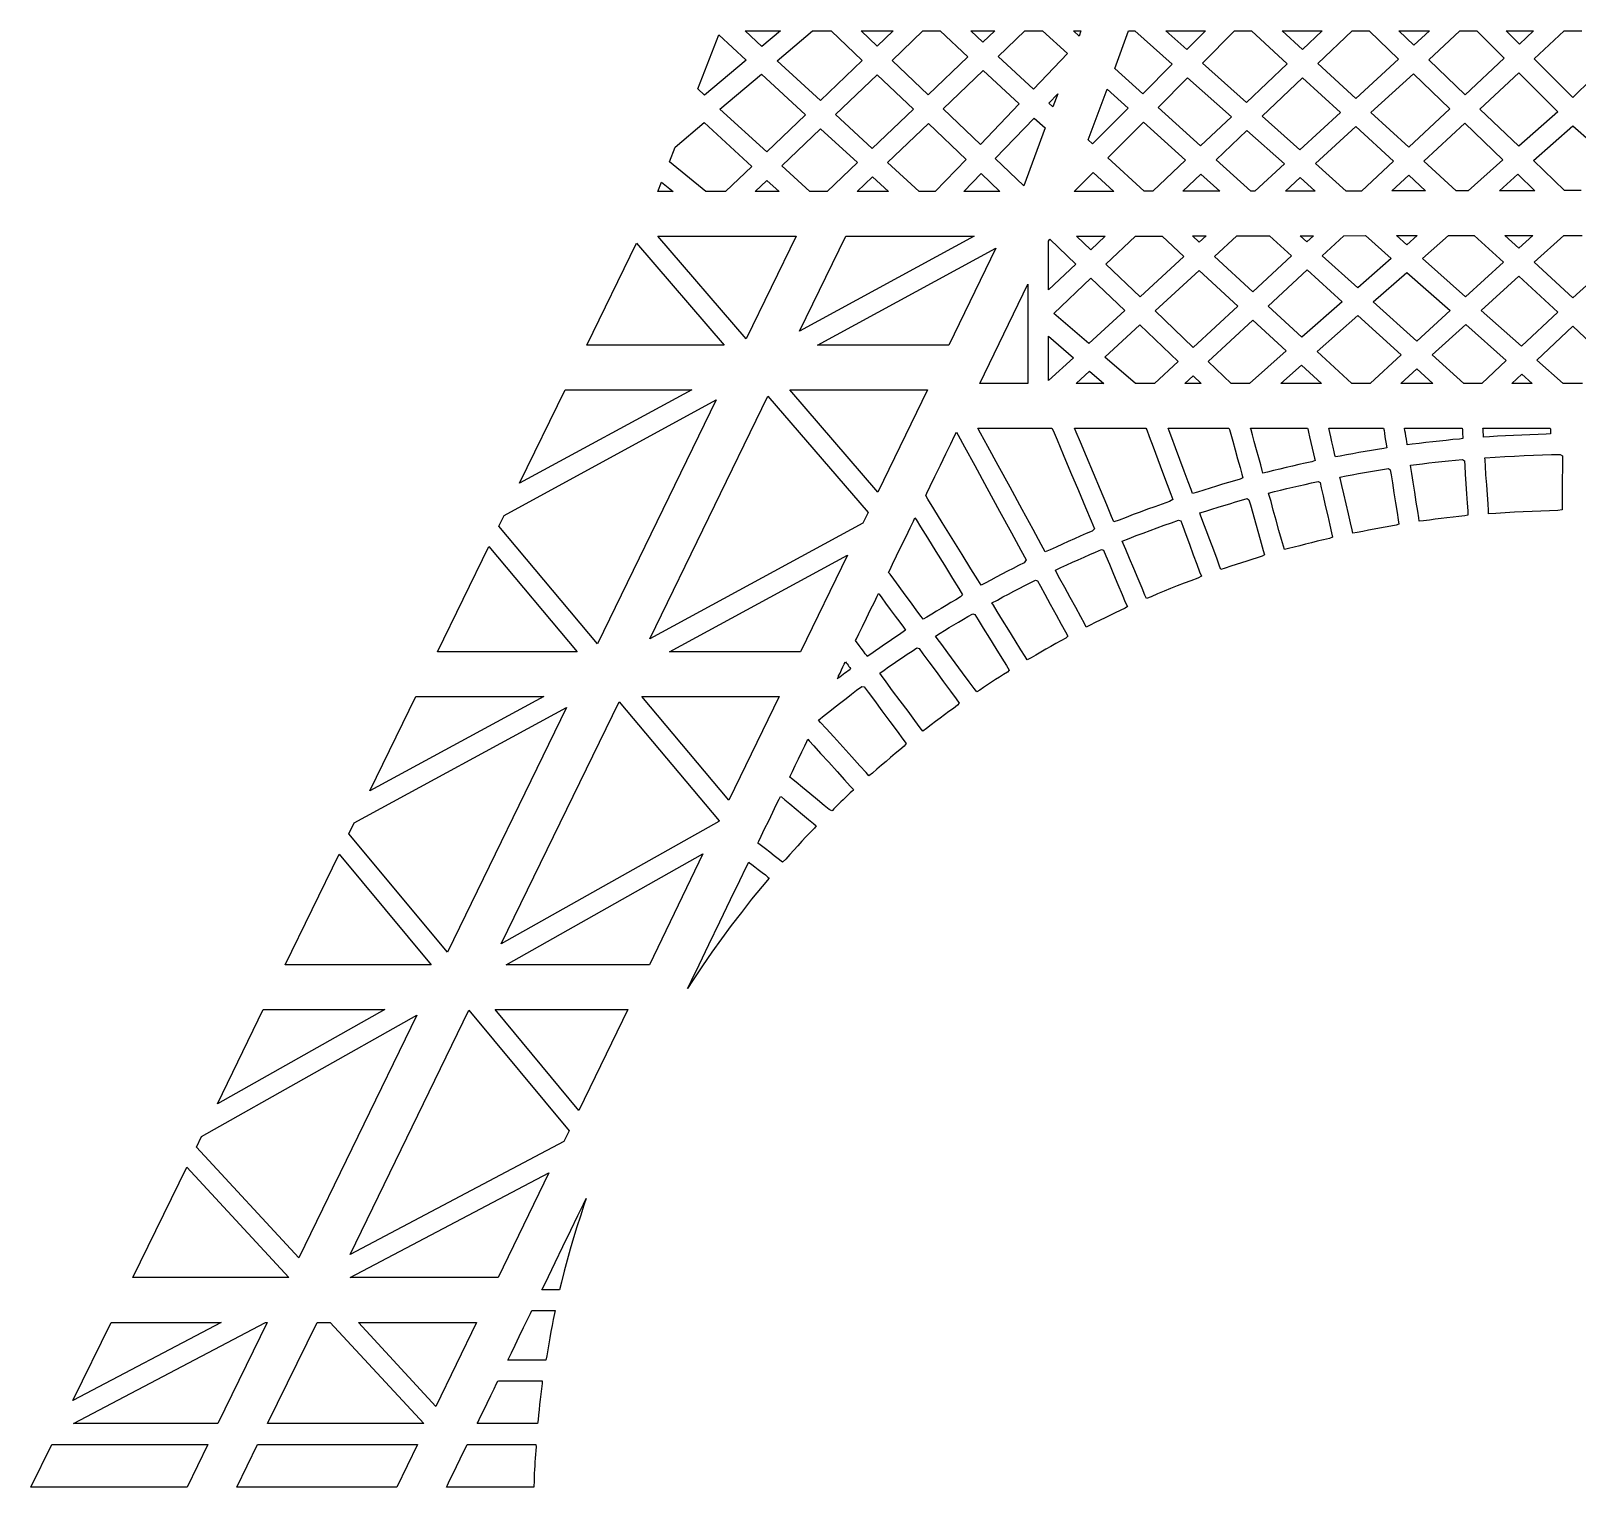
# Model space of a CAD drawing. Header units: metres. Extents: x 277 to 491, y 736 to 1269.
# Drawn here: x 277.2 to 384.6, y 736.4 to 837.6 of the extents above; entities that cross this region are included whole.
import ezdxf

# ---------------------------------------------------------------- set-up
doc = ezdxf.new("R2010")
doc.units = ezdxf.units.M

msp = doc.modelspace()

# ---------------------------------------------------------------- linework, layer by layer
at = {"layer": 'GROUP0'}
for p, q in [((323.52, 833.55), (324.98, 837.3)), ((324.98, 837.3), (326.87, 835.55)), ((327.97, 836.49), (326.8, 837.57)), ((326.8, 837.57), (329.25, 837.57)), ((329.25, 837.57), (327.97, 836.49)), ((329.04, 835.5), (331.48, 837.57)), ((331.48, 837.57), (332.79, 837.57)), ((332.79, 837.57), (334.94, 835.52)), ((334.87, 837.57), (337.08, 837.57)), ((335.98, 836.52), (334.87, 837.57)), ((337.08, 837.57), (335.98, 836.52)), ((337.02, 835.52), (339.15, 837.57)), ((339.15, 837.57), (340.36, 837.57)), ((340.36, 837.57), (342.28, 835.78)), ((342.47, 837.57), (344.15, 837.57)), ((343.32, 836.78), (342.47, 837.57)), ((344.15, 837.57), (343.32, 836.78)), ((344.38, 835.8), (346.22, 837.57)), ((346.22, 837.57), (347.45, 837.57)), ((347.45, 837.57), (349.2, 836)), ((349.6, 837.57), (350.13, 837.57)), ((350, 837.21), (349.6, 837.57)), ((350.13, 837.57), (350, 837.21)), ((352.48, 834.97), (353.44, 837.57)), ((353.44, 837.57), (353.86, 837.57)), ((353.86, 837.57), (356.47, 835.26)), ((357.48, 836.28), (356.03, 837.57)), ((356.03, 837.57), (358.77, 837.57)), ((358.77, 837.57), (357.48, 836.28)), ((358.56, 835.32), (360.8, 837.57)), ((360.8, 837.57), (361.97, 837.57)), ((361.97, 837.57), (364.46, 835.28)), ((364.1, 837.57), (366.88, 837.57)), ((365.51, 836.27), (364.1, 837.57)), ((366.88, 837.57), (365.51, 836.27)), ((366.57, 835.3), (368.97, 837.57)), ((368.97, 837.57), (370.14, 837.57)), ((370.14, 837.57), (372.18, 835.6)), ((372.21, 837.57), (374.33, 837.57)), ((373.24, 836.57), (372.21, 837.57)), ((374.33, 837.57), (373.24, 836.57)), ((374.28, 835.57), (376.45, 837.57)), ((376.45, 837.57), (377.62, 837.57)), ((377.62, 837.57), (379.53, 835.67)), ((379.66, 837.57), (381.57, 837.57)), ((380.58, 836.65), (379.66, 837.57)), ((381.57, 837.57), (380.58, 836.65)), ((381.6, 835.63), (383.68, 837.57)), ((383.68, 837.57), (384.92, 837.57)), ((326.87, 835.55), (323.99, 833.11)), ((332.03, 832.74), (329.04, 835.5)), ((334.94, 835.52), (332.03, 832.74)), ((339.52, 833.14), (337.02, 835.52)), ((342.28, 835.78), (339.52, 833.14)), ((346.83, 833.53), (344.38, 835.8)), ((349.2, 836), (346.83, 833.53)), ((372.18, 835.6), (369.21, 832.87)), ((376.81, 833.14), (374.28, 835.57)), ((379.53, 835.67), (376.81, 833.14)), ((384.3, 832.94), (381.6, 835.63)), ((387, 835.63), (384.3, 832.94)), ((325.05, 832.13), (327.93, 834.57)), ((327.93, 834.57), (330.99, 831.74)), ((333.09, 831.76), (335.98, 834.53)), ((335.98, 834.53), (338.49, 832.14)), ((340.56, 832.15), (343.34, 834.81)), ((343.34, 834.81), (345.84, 832.5)), ((354.42, 833.21), (352.48, 834.97)), ((356.47, 835.26), (354.42, 833.21)), ((361.63, 832.6), (358.56, 835.32)), ((364.46, 835.28), (361.63, 832.6)), ((369.21, 832.87), (366.57, 835.3)), ((370.27, 831.9), (373.22, 834.6)), ((373.22, 834.6), (375.76, 832.16)), ((377.84, 832.14), (380.55, 834.65)), ((380.55, 834.65), (383.25, 831.96)), ((323.99, 833.11), (323.52, 833.55)), ((350.64, 830.01), (351.94, 833.52)), ((351.94, 833.52), (353.4, 832.2)), ((355.49, 832.25), (357.54, 834.31)), ((357.54, 834.31), (360.58, 831.61)), ((362.71, 831.64), (365.52, 834.31)), ((365.52, 834.31), (368.15, 831.9)), ((345.84, 832.5), (343.14, 829.69)), ((347.89, 832.56), (348.52, 833.21)), ((348.18, 832.29), (347.89, 832.56)), ((348.52, 833.21), (348.18, 832.29)), ((321.94, 829.5), (323.95, 831.2)), ((323.95, 831.2), (327.26, 828.16)), ((328.3, 829.16), (325.05, 832.13)), ((330.99, 831.74), (328.3, 829.16)), ((335.63, 829.41), (333.09, 831.76)), ((338.49, 832.14), (335.63, 829.41)), ((343.14, 829.69), (340.56, 832.15)), ((344.18, 828.7), (346.89, 831.52)), ((346.89, 831.52), (347.64, 830.83)), ((353.4, 832.2), (350.94, 829.73)), ((352, 828.76), (354.47, 831.23)), ((354.47, 831.23), (357.39, 828.59)), ((358.44, 829.58), (355.49, 832.25)), ((360.58, 831.61), (358.44, 829.58)), ((365.34, 829.31), (362.71, 831.64)), ((368.15, 831.9), (365.34, 829.31)), ((372.89, 829.5), (370.27, 831.9)), ((375.76, 832.16), (372.89, 829.5)), ((380.53, 829.56), (377.84, 832.14)), ((383.25, 831.96), (380.53, 829.56)), ((329.36, 828.19), (332.05, 830.76)), ((332.05, 830.76), (334.6, 828.42)), ((336.69, 828.43), (339.53, 831.15)), ((339.53, 831.15), (342.15, 828.65)), ((347.64, 830.83), (346.15, 826.82)), ((359.51, 828.62), (361.66, 830.65)), ((361.66, 830.65), (364.27, 828.33)), ((366.42, 828.35), (369.21, 830.92)), ((369.21, 830.92), (371.84, 828.52)), ((373.95, 828.52), (376.79, 831.16)), ((376.79, 831.16), (379.44, 828.61)), ((381.56, 828.56), (384.3, 830.97)), ((384.3, 830.97), (387.03, 828.56)), ((321.54, 828.48), (321.94, 829.5)), ((350.94, 829.73), (350.64, 830.01)), ((324.08, 826.41), (321.54, 828.48)), ((327.26, 828.16), (325.43, 826.41)), ((331.29, 826.41), (329.36, 828.19)), ((334.6, 828.42), (332.5, 826.41)), ((338.88, 826.41), (336.69, 828.43)), ((342.15, 828.65), (340, 826.41)), ((346.15, 826.82), (344.18, 828.7)), ((354.52, 826.43), (352, 828.76)), ((357.39, 828.59), (355.11, 826.43)), ((361.92, 826.44), (359.51, 828.62)), ((364.27, 828.33), (362.21, 826.44)), ((368.56, 826.45), (366.42, 828.35)), ((371.84, 828.52), (369.62, 826.45)), ((376.19, 826.47), (373.95, 828.52)), ((379.44, 828.61), (377.02, 826.47)), ((383.72, 826.48), (381.56, 828.56)), ((320.74, 826.41), (321, 827.07)), ((321, 827.07), (321.81, 826.41)), ((327.51, 826.41), (328.32, 827.19)), ((328.32, 827.19), (329.17, 826.41)), ((334.58, 826.41), (335.65, 827.44)), ((335.65, 827.44), (336.76, 826.41)), ((341.99, 826.41), (343.19, 827.66)), ((343.19, 827.66), (344.5, 826.41)), ((349.66, 826.42), (350.98, 827.74)), ((350.98, 827.74), (352.41, 826.42)), ((357.2, 826.43), (358.46, 827.63)), ((358.46, 827.63), (359.78, 826.44)), ((364.34, 826.44), (365.35, 827.38)), ((365.35, 827.38), (366.4, 826.45)), ((371.73, 826.46), (372.9, 827.54)), ((372.9, 827.54), (374.07, 826.46)), ((379.19, 826.47), (380.48, 827.61)), ((380.48, 827.61), (381.66, 826.47)), ((321.81, 826.41), (320.74, 826.41)), ((325.43, 826.41), (324.08, 826.41)), ((329.17, 826.41), (327.51, 826.41)), ((332.5, 826.41), (331.29, 826.41)), ((336.76, 826.41), (334.58, 826.41)), ((340, 826.41), (338.88, 826.41)), ((344.5, 826.41), (341.99, 826.41)), ((352.41, 826.42), (349.66, 826.42)), ((355.11, 826.43), (354.52, 826.43)), ((359.78, 826.44), (357.2, 826.43)), ((362.21, 826.44), (361.92, 826.44)), ((366.4, 826.45), (364.34, 826.44)), ((369.62, 826.45), (368.56, 826.45)), ((374.07, 826.46), (371.73, 826.46)), ((377.02, 826.47), (376.19, 826.47)), ((381.66, 826.47), (379.19, 826.47)), ((384.88, 826.48), (383.72, 826.48)), ((315.82, 815.75), (319.26, 822.83)), ((319.26, 822.83), (325.35, 815.75)), ((326.87, 816.18), (320.75, 823.31)), ((320.75, 823.31), (330.34, 823.31)), ((330.34, 823.31), (326.87, 816.18)), ((330.58, 816.71), (333.79, 823.31)), ((342.72, 823.31), (330.58, 816.71)), ((333.79, 823.31), (342.72, 823.31)), ((347.88, 822.96), (347.96, 823.11)), ((347.88, 819.59), (347.88, 822.96)), ((347.96, 823.11), (349.78, 821.38)), ((350.82, 822.37), (349.83, 823.31)), ((349.83, 823.31), (351.82, 823.31)), ((351.82, 823.31), (350.82, 822.37)), ((351.86, 821.38), (353.91, 823.32)), ((353.91, 823.32), (355.76, 823.32)), ((355.76, 823.32), (357.28, 821.91)), ((357.87, 823.33), (358.82, 823.33)), ((358.34, 822.89), (357.87, 823.33)), ((358.82, 823.33), (358.34, 822.89)), ((359.4, 821.91), (360.95, 823.33)), ((360.95, 823.33), (363.22, 823.34)), ((363.22, 823.34), (364.76, 821.94)), ((365.35, 823.34), (366.27, 823.34)), ((365.82, 822.92), (365.35, 823.34)), ((366.27, 823.34), (365.82, 822.92)), ((366.89, 821.95), (368.38, 823.34)), ((368.38, 823.34), (369.9, 823.35)), ((369.9, 823.35), (371.68, 821.76)), ((372.77, 822.72), (372.05, 823.35)), ((372.05, 823.35), (373.49, 823.35)), ((373.49, 823.35), (372.77, 822.72)), ((373.85, 821.76), (375.66, 823.36)), ((375.66, 823.36), (377.45, 823.36)), ((377.45, 823.36), (379.47, 821.51)), ((380.54, 822.48), (379.57, 823.37)), ((379.57, 823.37), (381.52, 823.37)), ((381.52, 823.37), (380.54, 822.48)), ((381.6, 821.5), (383.66, 823.37)), ((383.66, 823.37), (384.94, 823.37)), ((331.83, 815.75), (344.21, 822.48)), ((344.21, 822.48), (340.96, 815.75)), ((357.28, 821.91), (354.24, 819.11)), ((362.07, 819.44), (359.4, 821.91)), ((364.76, 821.94), (362.07, 819.44)), ((369.36, 819.72), (366.89, 821.95)), ((371.68, 821.76), (369.36, 819.72)), ((376.84, 819.11), (373.85, 821.76)), ((349.78, 821.38), (347.88, 819.59)), ((354.24, 819.11), (351.86, 821.38)), ((355.28, 818.12), (358.34, 820.93)), ((358.34, 820.93), (361.02, 818.46)), ((363.13, 818.46), (365.83, 820.97)), ((365.83, 820.97), (368.28, 818.76)), ((370.43, 818.75), (372.76, 820.8)), ((372.76, 820.8), (375.77, 818.14)), ((379.47, 821.51), (376.84, 819.11)), ((377.92, 818.15), (380.53, 820.53)), ((380.53, 820.53), (383.24, 818.04)), ((384.3, 819.02), (381.6, 821.5)), ((387, 821.5), (384.3, 819.02)), ((343.11, 813.08), (346.45, 819.99)), ((346.45, 819.99), (346.45, 813.08)), ((348.24, 817.95), (350.82, 820.39)), ((350.82, 820.39), (353.18, 818.14)), ((361.02, 818.46), (357.93, 815.59)), ((365.47, 816.29), (363.13, 818.46)), ((368.28, 818.76), (365.47, 816.29)), ((373.45, 816.03), (370.43, 818.75)), ((350.68, 815.85), (348.24, 817.95)), ((353.18, 818.14), (350.68, 815.85)), ((357.93, 815.59), (355.28, 818.12)), ((358.97, 814.6), (362.07, 817.48)), ((362.07, 817.48), (364.39, 815.34)), ((366.53, 815.31), (369.35, 817.8)), ((369.35, 817.8), (372.38, 815.06)), ((375.77, 818.14), (373.45, 816.03)), ((380.72, 815.67), (377.92, 818.15)), ((383.24, 818.04), (380.72, 815.67)), ((347.88, 813.28), (347.88, 816.36)), ((347.88, 816.36), (349.62, 814.87)), ((351.78, 814.91), (354.22, 817.15)), ((354.22, 817.15), (356.88, 814.61)), ((374.52, 815.06), (376.85, 817.18)), ((376.85, 817.18), (379.67, 814.68)), ((381.79, 814.71), (384.3, 817.06)), ((384.3, 817.06), (386.8, 814.71)), ((325.35, 815.75), (315.82, 815.75)), ((340.96, 815.75), (331.83, 815.75)), ((364.39, 815.34), (361.83, 813.08)), ((368.95, 813.08), (366.53, 815.31)), ((349.62, 814.87), (347.88, 813.28)), ((353.91, 813.08), (351.78, 814.91)), ((356.88, 814.61), (355.24, 813.08)), ((360.56, 813.08), (358.97, 814.6)), ((364, 813.08), (365.45, 814.36)), ((365.45, 814.36), (366.83, 813.08)), ((372.38, 815.06), (370.21, 813.08)), ((372.34, 813.08), (373.45, 814.09)), ((373.45, 814.09), (374.57, 813.08)), ((376.71, 813.08), (374.52, 815.06)), ((379.67, 814.68), (377.97, 813.08)), ((383.63, 813.08), (381.79, 814.71)), ((346.45, 813.08), (343.11, 813.08)), ((349.79, 813.08), (350.72, 813.93)), ((351.71, 813.08), (349.79, 813.08)), ((350.72, 813.93), (351.71, 813.08)), ((355.24, 813.08), (353.91, 813.08)), ((357.34, 813.08), (357.92, 813.62)), ((358.48, 813.08), (357.34, 813.08)), ((357.92, 813.62), (358.48, 813.08)), ((361.83, 813.08), (360.56, 813.08)), ((366.83, 813.08), (364, 813.08)), ((370.21, 813.08), (368.95, 813.08)), ((374.57, 813.08), (372.34, 813.08)), ((377.97, 813.08), (376.71, 813.08)), ((380.06, 813.08), (380.74, 813.72)), ((381.47, 813.08), (380.06, 813.08)), ((380.74, 813.72), (381.47, 813.08)), ((384.97, 813.08), (383.63, 813.08)), ((310.06, 803.92), (324.8, 811.94)), ((323.11, 812.65), (311.14, 806.15)), ((311.14, 806.15), (314.3, 812.65)), ((314.3, 812.65), (323.11, 812.65)), ((324.8, 811.94), (316.55, 794.99)), ((320.18, 795.34), (328.39, 812.21)), ((328.39, 812.21), (335.34, 804.12)), ((329.91, 812.65), (339.46, 812.65)), ((336.02, 805.53), (329.91, 812.65)), ((339.46, 812.65), (336.02, 805.53)), ((342.97, 809.98), (343.18, 809.98)), ((343.16, 809.63), (342.97, 809.98)), ((343.18, 809.98), (343.73, 809.98)), ((343.73, 809.98), (344.52, 809.98)), ((344.52, 809.98), (345.43, 809.98)), ((345.43, 809.98), (346.35, 809.98)), ((346.35, 809.98), (347.18, 809.98)), ((347.18, 809.98), (347.8, 809.98)), ((347.8, 809.98), (348.11, 809.98)), ((348.11, 809.98), (348.19, 809.81)), ((348.19, 809.81), (348.47, 809.16)), ((349.68, 809.98), (349.88, 809.98)), ((349.79, 809.71), (349.68, 809.98)), ((350.09, 809.01), (349.79, 809.71)), ((349.88, 809.98), (350.42, 809.98)), ((350.42, 809.98), (351.18, 809.98)), ((351.18, 809.98), (352.06, 809.98)), ((352.06, 809.98), (352.95, 809.98)), ((352.95, 809.98), (353.75, 809.98)), ((353.75, 809.98), (354.35, 809.98)), ((354.35, 809.98), (354.64, 809.98)), ((354.64, 809.98), (354.7, 809.86)), ((354.7, 809.86), (354.87, 809.39)), ((356.19, 809.98), (356.36, 809.98)), ((356.26, 809.79), (356.19, 809.98)), ((356.44, 809.3), (356.26, 809.79)), ((356.36, 809.98), (356.81, 809.98)), ((356.81, 809.98), (357.46, 809.98)), ((357.46, 809.98), (358.21, 809.98)), ((358.21, 809.98), (358.97, 809.98)), ((358.97, 809.98), (359.65, 809.98)), ((359.65, 809.98), (360.16, 809.98)), ((360.16, 809.98), (360.41, 809.98)), ((360.41, 809.98), (360.44, 809.89)), ((360.44, 809.89), (360.53, 809.57)), ((361.91, 809.98), (362.07, 809.98)), ((361.94, 809.85), (361.91, 809.98)), ((362.04, 809.51), (361.94, 809.85)), ((362.07, 809.98), (362.49, 809.98)), ((362.49, 809.98), (363.1, 809.98)), ((363.1, 809.98), (363.8, 809.98)), ((363.8, 809.98), (364.51, 809.98)), ((364.51, 809.98), (365.15, 809.98)), ((365.15, 809.98), (365.62, 809.98)), ((365.62, 809.98), (365.86, 809.98)), ((365.86, 809.98), (365.88, 809.92)), ((365.88, 809.92), (365.93, 809.71)), ((365.93, 809.71), (366, 809.38)), ((367.34, 809.98), (367.5, 809.98)), ((367.36, 809.89), (367.34, 809.98)), ((367.41, 809.68), (367.36, 809.89)), ((367.5, 809.98), (367.9, 809.98)), ((367.9, 809.98), (368.49, 809.98)), ((368.49, 809.98), (369.16, 809.98)), ((369.16, 809.98), (369.84, 809.98)), ((369.84, 809.98), (370.45, 809.98)), ((370.45, 809.98), (370.91, 809.98)), ((370.91, 809.98), (371.14, 809.98)), ((371.14, 809.98), (371.18, 809.82)), ((371.18, 809.82), (371.21, 809.62)), ((372.6, 809.98), (372.77, 809.98)), ((372.63, 809.8), (372.6, 809.98)), ((372.66, 809.63), (372.63, 809.8)), ((372.77, 809.98), (373.2, 809.98)), ((373.2, 809.98), (373.81, 809.98)), ((373.81, 809.98), (374.52, 809.98)), ((374.52, 809.98), (375.24, 809.98)), ((375.24, 809.98), (375.88, 809.98)), ((375.88, 809.98), (376.36, 809.98)), ((376.36, 809.98), (376.6, 809.98)), ((376.6, 809.98), (376.62, 809.89)), ((376.62, 809.89), (376.62, 809.79)), ((376.62, 809.79), (376.63, 809.66)), ((378.05, 809.98), (378.24, 809.98)), ((378.06, 809.88), (378.05, 809.98)), ((378.06, 809.79), (378.06, 809.88)), ((378.07, 809.68), (378.06, 809.79)), ((378.24, 809.98), (378.74, 809.98)), ((378.74, 809.98), (379.46, 809.98)), ((379.46, 809.98), (380.28, 809.98)), ((380.28, 809.98), (381.12, 809.98)), ((381.12, 809.98), (381.88, 809.98)), ((381.88, 809.98), (382.44, 809.98)), ((382.44, 809.98), (382.72, 809.98)), ((382.72, 809.98), (382.73, 809.93)), ((382.73, 809.93), (382.73, 809.87)), ((382.73, 809.87), (382.73, 809.79)), ((382.73, 809.79), (382.73, 809.72)), ((382.73, 809.72), (382.73, 809.64)), ((340.75, 808.19), (341.09, 808.9)), ((341.09, 808.9), (341.35, 809.44)), ((341.35, 809.44), (341.48, 809.7)), ((341.48, 809.7), (341.6, 809.5)), ((341.6, 809.5), (342.05, 808.67)), ((342.05, 808.67), (342.75, 807.38)), ((343.67, 808.7), (343.16, 809.63)), ((344.38, 807.39), (343.67, 808.7)), ((348.47, 809.16), (348.89, 808.14)), ((350.51, 808.01), (350.09, 809.01)), ((354.87, 809.39), (355.14, 808.68)), ((355.14, 808.68), (355.46, 807.81)), ((356.7, 808.61), (356.44, 809.3)), ((360.53, 809.57), (360.67, 809.07)), ((360.67, 809.07), (360.84, 808.47)), ((362.17, 809.04), (362.04, 809.51)), ((362.32, 808.48), (362.17, 809.04)), ((366, 809.38), (366.09, 808.99)), ((366.09, 808.99), (366.19, 808.58)), ((367.48, 809.38), (367.41, 809.68)), ((367.56, 809.02), (367.48, 809.38)), ((367.64, 808.66), (367.56, 809.02)), ((367.72, 808.34), (367.64, 808.66)), ((371.21, 809.62), (371.24, 809.38)), ((371.24, 809.38), (371.28, 809.13)), ((371.28, 809.13), (371.32, 808.9)), ((371.32, 808.9), (371.35, 808.72)), ((371.35, 808.72), (371.37, 808.61)), ((372.69, 809.42), (372.66, 809.63)), ((372.73, 809.21), (372.69, 809.42)), ((372.76, 809.02), (372.73, 809.21)), ((372.78, 808.88), (372.76, 809.02)), ((372.79, 808.81), (372.78, 808.88)), ((373.14, 808.86), (372.79, 808.81)), ((373.62, 808.92), (373.14, 808.86)), ((374.09, 808.97), (373.62, 808.92)), ((374.56, 809.03), (374.09, 808.97)), ((375.03, 809.08), (374.56, 809.03)), ((375.5, 809.13), (375.03, 809.08)), ((375.96, 809.18), (375.5, 809.13)), ((376.43, 809.22), (375.96, 809.18)), ((376.66, 809.25), (376.43, 809.22)), ((376.63, 809.66), (376.64, 809.53)), ((376.64, 809.53), (376.65, 809.4)), ((376.65, 809.4), (376.66, 809.31)), ((376.66, 809.31), (376.66, 809.25)), ((378.08, 809.56), (378.07, 809.68)), ((378.08, 809.46), (378.08, 809.56)), ((378.09, 809.35), (378.08, 809.46)), ((378.5, 809.37), (378.09, 809.35)), ((379.06, 809.41), (378.5, 809.37)), ((379.62, 809.44), (379.06, 809.41)), ((380.18, 809.47), (379.62, 809.44)), ((380.74, 809.49), (380.18, 809.47)), ((381.31, 809.51), (380.74, 809.49)), ((381.88, 809.53), (381.31, 809.51)), ((382.45, 809.55), (381.88, 809.53)), ((382.74, 809.59), (382.45, 809.55)), ((382.73, 809.64), (382.74, 809.59)), ((340.37, 807.4), (340.75, 808.19)), ((348.89, 808.14), (349.41, 806.92)), ((350.99, 806.86), (350.51, 808.01)), ((355.46, 807.81), (355.8, 806.91)), ((357, 807.8), (356.7, 808.61)), ((357.3, 806.99), (357, 807.8)), ((360.84, 808.47), (361.01, 807.84)), ((361.01, 807.84), (361.18, 807.25)), ((362.48, 807.92), (362.32, 808.48)), ((362.62, 807.42), (362.48, 807.92)), ((366.16, 807.64), (365.7, 807.55)), ((366.39, 807.72), (366.16, 807.64)), ((366.19, 808.58), (366.28, 808.2)), ((366.28, 808.2), (366.35, 807.89)), ((366.35, 807.89), (366.39, 807.72)), ((367.77, 808.1), (367.72, 808.34)), ((367.8, 807.98), (367.77, 808.1)), ((368.13, 808.04), (367.8, 807.98)), ((368.57, 808.12), (368.13, 808.04)), ((369.01, 808.2), (368.57, 808.12)), ((369.44, 808.28), (369.01, 808.2)), ((369.88, 808.36), (369.44, 808.28)), ((370.31, 808.43), (369.88, 808.36)), ((370.73, 808.5), (370.31, 808.43)), ((371.16, 808.57), (370.73, 808.5)), ((371.37, 808.61), (371.16, 808.57)), ((374.3, 807.56), (374.74, 807.61)), ((374.74, 807.61), (375.2, 807.66)), ((375.2, 807.66), (375.66, 807.7)), ((375.66, 807.7), (376.14, 807.75)), ((376.14, 807.75), (376.63, 807.79)), ((376.63, 807.79), (376.76, 807.71)), ((376.76, 807.71), (376.79, 807.35)), ((378.19, 807.91), (378.89, 807.96)), ((378.2, 807.75), (378.19, 807.91)), ((378.22, 807.34), (378.2, 807.75)), ((378.89, 807.96), (379.58, 808)), ((379.58, 808), (380.25, 808.04)), ((380.25, 808.04), (380.91, 808.07)), ((380.91, 808.07), (381.56, 808.1)), ((381.56, 808.1), (382.19, 808.12)), ((382.19, 808.12), (382.81, 808.14)), ((382.81, 808.14), (383.42, 808.15)), ((383.42, 808.15), (383.58, 808.06)), ((383.58, 808.06), (383.57, 807.7)), ((383.57, 807.7), (383.57, 807.14)), ((339.66, 805.94), (339.99, 806.62)), ((339.99, 806.62), (340.37, 807.4)), ((342.75, 807.38), (343.6, 805.83)), ((345.21, 805.87), (344.38, 807.39)), ((349.41, 806.92), (349.95, 805.65)), ((351.49, 805.69), (350.99, 806.86)), ((355.8, 806.91), (356.11, 806.07)), ((357.57, 806.26), (357.3, 806.99)), ((361.18, 807.25), (361.3, 806.79)), ((361.38, 806.53), (361.19, 806.43)), ((361.3, 806.79), (361.38, 806.53)), ((362.72, 807.04), (362.62, 807.42)), ((362.77, 806.86), (362.72, 807.04)), ((363.09, 806.93), (362.77, 806.86)), ((363.51, 807.04), (363.09, 806.93)), ((363.94, 807.14), (363.51, 807.04)), ((364.37, 807.24), (363.94, 807.14)), ((364.81, 807.34), (364.37, 807.24)), ((365.25, 807.45), (364.81, 807.34)), ((365.7, 807.55), (365.25, 807.45)), ((368.12, 806.58), (368.55, 806.66)), ((368.16, 806.42), (368.12, 806.58)), ((368.55, 806.66), (368.97, 806.74)), ((368.97, 806.74), (369.4, 806.82)), ((369.4, 806.82), (369.82, 806.89)), ((369.82, 806.89), (370.24, 806.97)), ((370.24, 806.97), (370.66, 807.04)), ((370.66, 807.04), (371.08, 807.1)), ((371.08, 807.1), (371.49, 807.17)), ((371.49, 807.17), (371.61, 807.09)), ((371.61, 807.09), (371.67, 806.73)), ((371.67, 806.73), (371.76, 806.17)), ((373.01, 807.4), (373.43, 807.45)), ((373.04, 807.24), (373.01, 807.4)), ((373.11, 806.82), (373.04, 807.24)), ((373.2, 806.23), (373.11, 806.82)), ((373.43, 807.45), (373.86, 807.51)), ((373.86, 807.51), (374.3, 807.56)), ((376.79, 807.35), (376.82, 806.79)), ((376.82, 806.79), (376.87, 806.12)), ((378.26, 806.74), (378.22, 807.34)), ((378.31, 806.05), (378.26, 806.74)), ((383.57, 807.14), (383.56, 806.47)), ((339.35, 805.29), (339.43, 805.47)), ((339.43, 805.47), (339.66, 805.94)), ((343.6, 805.83), (344.48, 804.21)), ((346.05, 804.32), (345.21, 805.87)), ((349.95, 805.65), (350.44, 804.47)), ((351.93, 804.64), (351.49, 805.69)), ((356.11, 806.07), (356.36, 805.4)), ((357.78, 805.71), (357.57, 806.26)), ((357.88, 805.44), (357.78, 805.71)), ((358.22, 805.54), (357.88, 805.44)), ((358.67, 805.68), (358.22, 805.54)), ((359.11, 805.82), (358.67, 805.68)), ((359.54, 805.95), (359.11, 805.82)), ((359.96, 806.08), (359.54, 805.95)), ((360.38, 806.2), (359.96, 806.08)), ((360.79, 806.32), (360.38, 806.2)), ((361.19, 806.43), (360.79, 806.32)), ((363.16, 805.46), (363.58, 805.57)), ((363.21, 805.3), (363.16, 805.46)), ((363.58, 805.57), (363.99, 805.67)), ((363.99, 805.67), (364.42, 805.78)), ((364.42, 805.78), (364.84, 805.88)), ((364.84, 805.88), (365.27, 805.98)), ((365.27, 805.98), (365.71, 806.07)), ((365.71, 806.07), (366.15, 806.17)), ((366.15, 806.17), (366.6, 806.27)), ((366.6, 806.27), (366.74, 806.2)), ((366.74, 806.2), (366.82, 805.84)), ((366.82, 805.84), (366.95, 805.28)), ((368.25, 806), (368.16, 806.42)), ((368.39, 805.41), (368.25, 806)), ((371.76, 806.17), (371.86, 805.49)), ((371.86, 805.49), (371.98, 804.78)), ((373.31, 805.54), (373.2, 806.23)), ((373.42, 804.84), (373.31, 805.54)), ((376.87, 806.12), (376.91, 805.41)), ((378.36, 805.35), (378.31, 806.05)), ((383.56, 806.47), (383.56, 805.76)), ((383.56, 805.76), (383.56, 805.11)), ((339.5, 805.04), (339.35, 805.29)), ((339.92, 804.37), (339.5, 805.04)), ((340.5, 803.42), (339.92, 804.37)), ((350.44, 804.47), (350.84, 803.53)), ((352.26, 803.85), (351.93, 804.64)), ((355.25, 804.52), (354.75, 804.34)), ((355.76, 804.7), (355.25, 804.52)), ((356.27, 804.88), (355.76, 804.7)), ((356.5, 805.02), (356.27, 804.88)), ((356.36, 805.4), (356.5, 805.02)), ((358.81, 804.22), (359.23, 804.36)), ((359.23, 804.36), (359.65, 804.49)), ((359.65, 804.49), (360.06, 804.61)), ((360.06, 804.61), (360.47, 804.73)), ((360.47, 804.73), (360.87, 804.85)), ((360.87, 804.85), (361.27, 804.97)), ((361.27, 804.97), (361.67, 805.08)), ((361.67, 805.08), (361.8, 805.01)), ((361.8, 805.01), (361.9, 804.64)), ((361.9, 804.64), (362.06, 804.08)), ((363.33, 804.88), (363.21, 805.3)), ((363.49, 804.28), (363.33, 804.88)), ((366.95, 805.28), (367.1, 804.6)), ((367.1, 804.6), (367.27, 803.89)), ((368.55, 804.72), (368.39, 805.41)), ((368.71, 804.02), (368.55, 804.72)), ((371.98, 804.78), (372.08, 804.13)), ((373.52, 804.21), (373.42, 804.84)), ((376.91, 805.41), (376.96, 804.76)), ((376.96, 804.76), (376.99, 804.24)), ((378.4, 804.73), (378.36, 805.35)), ((378.43, 804.26), (378.4, 804.73)), ((383.56, 805.11), (383.55, 804.59)), ((383.55, 804.59), (383.55, 804.3)), ((309.69, 803.17), (310.06, 803.92)), ((334.98, 803.38), (320.18, 795.34)), ((335.34, 804.12), (334.98, 803.38)), ((338.27, 803.06), (338.49, 803.52)), ((338.49, 803.52), (338.6, 803.75)), ((338.6, 803.75), (338.68, 803.63)), ((338.68, 803.63), (338.99, 803.13)), ((341.18, 802.32), (340.5, 803.42)), ((344.48, 804.21), (345.3, 802.7)), ((346.81, 802.94), (346.05, 804.32)), ((350.84, 803.53), (351.07, 802.99)), ((352.42, 803.47), (352.26, 803.85)), ((352.79, 803.59), (352.42, 803.47)), ((353.27, 803.78), (352.79, 803.59)), ((353.76, 803.97), (353.27, 803.78)), ((354.25, 804.15), (353.76, 803.97)), ((354.75, 804.34), (354.25, 804.15)), ((355.91, 803.23), (356.41, 803.41)), ((356.41, 803.41), (356.9, 803.58)), ((356.9, 803.58), (357.06, 803.53)), ((357.06, 803.53), (357.2, 803.16)), ((358.38, 804.09), (358.81, 804.22)), ((358.44, 803.93), (358.38, 804.09)), ((358.6, 803.5), (358.44, 803.93)), ((358.83, 802.9), (358.6, 803.5)), ((362.06, 804.08), (362.25, 803.39)), ((362.25, 803.39), (362.45, 802.67)), ((363.69, 803.59), (363.49, 804.28)), ((363.88, 802.88), (363.69, 803.59)), ((367.27, 803.89), (367.42, 803.23)), ((368.85, 803.39), (368.71, 804.02)), ((368.96, 802.92), (368.85, 803.39)), ((372.21, 803.31), (372.03, 803.24)), ((372.08, 804.13), (372.16, 803.61)), ((372.16, 803.61), (372.21, 803.31)), ((373.6, 803.74), (373.52, 804.21)), ((373.63, 803.51), (373.6, 803.74)), ((373.93, 803.54), (373.63, 803.51)), ((374.33, 803.59), (373.93, 803.54)), ((374.74, 803.65), (374.33, 803.59)), ((375.14, 803.7), (374.74, 803.65)), ((375.55, 803.75), (375.14, 803.7)), ((375.97, 803.79), (375.55, 803.75)), ((376.38, 803.84), (375.97, 803.79)), ((376.8, 803.88), (376.38, 803.84)), ((377.01, 803.94), (376.8, 803.88)), ((376.99, 804.24), (377.01, 803.94)), ((378.44, 804.03), (378.43, 804.26)), ((378.94, 804.05), (378.44, 804.03)), ((379.59, 804.1), (378.94, 804.05)), ((380.23, 804.14), (379.59, 804.1)), ((380.85, 804.17), (380.23, 804.14)), ((381.47, 804.2), (380.85, 804.17)), ((382.07, 804.22), (381.47, 804.2)), ((382.67, 804.24), (382.07, 804.22)), ((383.26, 804.25), (382.67, 804.24)), ((383.55, 804.3), (383.26, 804.25)), ((316.55, 794.99), (309.69, 803.17)), ((337.65, 801.77), (337.98, 802.45)), ((337.98, 802.45), (338.27, 803.06)), ((338.99, 803.13), (339.47, 802.36)), ((339.47, 802.36), (340.05, 801.42)), ((341.87, 801.2), (341.18, 802.32)), ((345.3, 802.7), (345.95, 801.51)), ((347.37, 801.9), (346.81, 802.94)), ((349.67, 802.29), (349.25, 802.11)), ((350.08, 802.48), (349.67, 802.29)), ((350.49, 802.65), (350.08, 802.48)), ((350.9, 802.83), (350.49, 802.65)), ((351.07, 802.99), (350.9, 802.83)), ((352.99, 802.13), (353.47, 802.32)), ((353.47, 802.32), (353.96, 802.51)), ((353.96, 802.51), (354.44, 802.69)), ((354.44, 802.69), (354.93, 802.88)), ((354.93, 802.88), (355.42, 803.06)), ((355.42, 803.06), (355.91, 803.23)), ((357.2, 803.16), (357.41, 802.59)), ((357.41, 802.59), (357.66, 801.91)), ((359.08, 802.21), (358.83, 802.9)), ((359.35, 801.5), (359.08, 802.21)), ((362.45, 802.67), (362.64, 802)), ((364.06, 802.25), (363.88, 802.88)), ((364.19, 801.77), (364.06, 802.25)), ((366.97, 802.22), (366.54, 802.12)), ((367.4, 802.32), (366.97, 802.22)), ((367.61, 802.41), (367.4, 802.32)), ((367.42, 803.23), (367.54, 802.71)), ((367.54, 802.71), (367.61, 802.41)), ((369.02, 802.68), (368.96, 802.92)), ((369.31, 802.73), (369.02, 802.68)), ((369.7, 802.81), (369.31, 802.73)), ((370.1, 802.89), (369.7, 802.81)), ((370.49, 802.96), (370.1, 802.89)), ((370.87, 803.04), (370.49, 802.96)), ((371.26, 803.11), (370.87, 803.04)), ((371.65, 803.17), (371.26, 803.11)), ((372.03, 803.24), (371.65, 803.17)), ((305.44, 794.45), (309, 801.75)), ((309, 801.75), (315.13, 794.45)), ((321.54, 794.45), (333.91, 801.16)), ((333.91, 801.16), (330.66, 794.45)), ((337.32, 801.1), (337.65, 801.77)), ((340.05, 801.42), (340.65, 800.45)), ((342.49, 800.2), (341.87, 801.2)), ((345.95, 801.51), (346.32, 800.83)), ((347.65, 801.39), (347.37, 801.9)), ((347.99, 801.52), (347.65, 801.39)), ((348.41, 801.72), (347.99, 801.52)), ((348.84, 801.92), (348.41, 801.72)), ((349.25, 802.11), (348.84, 801.92)), ((350.34, 801.02), (350.74, 801.2)), ((350.74, 801.2), (351.15, 801.37)), ((351.15, 801.37), (351.56, 801.55)), ((351.56, 801.55), (351.7, 801.5)), ((351.7, 801.5), (351.86, 801.12)), ((351.86, 801.12), (352.1, 800.54)), ((353.06, 801.96), (352.99, 802.13)), ((353.24, 801.54), (353.06, 801.96)), ((353.5, 800.93), (353.24, 801.54)), ((357.66, 801.91), (357.93, 801.19)), ((357.93, 801.19), (358.18, 800.53)), ((359.58, 800.87), (359.35, 801.5)), ((362.64, 802), (362.78, 801.48)), ((362.87, 801.17), (362.71, 801.08)), ((362.78, 801.48), (362.87, 801.17)), ((364.26, 801.54), (364.19, 801.77)), ((364.55, 801.61), (364.26, 801.54)), ((364.93, 801.71), (364.55, 801.61)), ((365.32, 801.81), (364.93, 801.71)), ((365.72, 801.92), (365.32, 801.81)), ((366.13, 802.02), (365.72, 801.92)), ((366.54, 802.12), (366.13, 802.02)), ((336.77, 799.96), (336.85, 800.12)), ((336.85, 800.12), (337.04, 800.52)), ((337.04, 800.52), (337.32, 801.1)), ((340.65, 800.45), (341.21, 799.54)), ((342.96, 799.44), (342.49, 800.2)), ((345.41, 800.24), (345.02, 800.04)), ((345.8, 800.44), (345.41, 800.24)), ((346.18, 800.63), (345.8, 800.44)), ((346.32, 800.83), (346.18, 800.63)), ((348.35, 800.11), (348.74, 800.29)), ((348.44, 799.95), (348.35, 800.11)), ((348.74, 800.29), (349.14, 800.48)), ((349.14, 800.48), (349.54, 800.66)), ((349.54, 800.66), (349.94, 800.84)), ((349.94, 800.84), (350.34, 801.02)), ((352.1, 800.54), (352.39, 799.84)), ((353.79, 800.22), (353.5, 800.93)), ((354.1, 799.5), (353.79, 800.22)), ((358.18, 800.53), (358.37, 800)), ((359.76, 800.39), (359.58, 800.87)), ((359.85, 800.16), (359.76, 800.39)), ((360.15, 800.25), (359.85, 800.16)), ((360.53, 800.38), (360.15, 800.25)), ((360.91, 800.51), (360.53, 800.38)), ((361.28, 800.63), (360.91, 800.51)), ((361.65, 800.75), (361.28, 800.63)), ((362, 800.86), (361.65, 800.75)), ((362.36, 800.97), (362, 800.86)), ((362.71, 801.08), (362.36, 800.97)), ((336.87, 799.83), (336.77, 799.96)), ((337.13, 799.48), (336.87, 799.83)), ((337.5, 798.98), (337.13, 799.48)), ((337.92, 798.4), (337.5, 798.98)), ((341.21, 799.54), (341.65, 798.83)), ((343.19, 799.08), (342.96, 799.44)), ((343.48, 799.22), (343.19, 799.08)), ((343.87, 799.43), (343.48, 799.22)), ((344.25, 799.63), (343.87, 799.43)), ((344.64, 799.84), (344.25, 799.63)), ((345.02, 800.04), (344.64, 799.84)), ((345.84, 798.85), (346.22, 799.04)), ((346.22, 799.04), (346.6, 799.24)), ((346.6, 799.24), (346.97, 799.42)), ((346.97, 799.42), (347.11, 799.38)), ((347.11, 799.38), (347.32, 799.01)), ((347.32, 799.01), (347.63, 798.44)), ((348.67, 799.52), (348.44, 799.95)), ((349, 798.92), (348.67, 799.52)), ((352.39, 799.84), (352.7, 799.11)), ((352.7, 799.11), (352.99, 798.43)), ((354.37, 798.86), (354.1, 799.5)), ((356.82, 799.02), (356.35, 798.83)), ((357.29, 799.2), (356.82, 799.02)), ((357.77, 799.38), (357.29, 799.2)), ((358.25, 799.56), (357.77, 799.38)), ((358.49, 799.7), (358.25, 799.56)), ((358.37, 800), (358.49, 799.7)), ((335.52, 797.37), (335.78, 797.9)), ((335.78, 797.9), (335.97, 798.3)), ((335.97, 798.3), (336.06, 798.49)), ((336.06, 798.49), (336.11, 798.44)), ((336.11, 798.44), (336.29, 798.2)), ((336.29, 798.2), (336.56, 797.83)), ((338.35, 797.82), (337.92, 798.4)), ((341.44, 798.06), (341.1, 797.86)), ((341.77, 798.26), (341.44, 798.06)), ((341.65, 798.83), (341.91, 798.41)), ((341.91, 798.41), (341.77, 798.26)), ((343.95, 797.84), (344.33, 798.04)), ((344.33, 798.04), (344.71, 798.25)), ((344.71, 798.25), (345.09, 798.45)), ((345.09, 798.45), (345.46, 798.65)), ((345.46, 798.65), (345.84, 798.85)), ((347.63, 798.44), (348, 797.75)), ((349.38, 798.22), (349, 798.92)), ((349.77, 797.51), (349.38, 798.22)), ((352.99, 798.43), (353.21, 797.9)), ((353.21, 797.9), (353.35, 797.59)), ((354.57, 798.38), (354.37, 798.86)), ((354.67, 798.14), (354.57, 798.38)), ((355, 798.27), (354.67, 798.14)), ((355.45, 798.46), (355, 798.27)), ((355.9, 798.65), (355.45, 798.46)), ((356.35, 798.83), (355.9, 798.65)), ((335.24, 796.78), (335.52, 797.37)), ((336.56, 797.83), (336.88, 797.39)), ((336.88, 797.39), (337.23, 796.92)), ((337.23, 796.92), (337.54, 796.49)), ((338.74, 797.29), (338.35, 797.82)), ((339.03, 796.9), (338.74, 797.29)), ((339.17, 796.7), (339.03, 796.9)), ((339.43, 796.85), (339.17, 796.7)), ((339.76, 797.05), (339.43, 796.85)), ((340.09, 797.26), (339.76, 797.05)), ((340.43, 797.46), (340.09, 797.26)), ((340.76, 797.66), (340.43, 797.46)), ((341.1, 797.86), (340.76, 797.66)), ((341.96, 796.7), (342.28, 796.89)), ((342.28, 796.89), (342.62, 797.08)), ((342.62, 797.08), (342.76, 797.04)), ((342.76, 797.04), (342.98, 796.67)), ((344.05, 797.68), (343.95, 797.84)), ((344.31, 797.25), (344.05, 797.68)), ((344.69, 796.64), (344.31, 797.25)), ((348, 797.75), (348.4, 797.02)), ((348.4, 797.02), (348.76, 796.36)), ((350.11, 796.87), (349.77, 797.51)), ((350.37, 796.4), (350.11, 796.87)), ((352.17, 796.98), (351.82, 796.81)), ((352.51, 797.15), (352.17, 796.98)), ((352.85, 797.31), (352.51, 797.15)), ((353.19, 797.47), (352.85, 797.31)), ((353.35, 797.59), (353.19, 797.47)), ((334.71, 795.7), (334.96, 796.2)), ((334.96, 796.2), (335.24, 796.78)), ((337.79, 795.82), (337.46, 795.6)), ((337.54, 796.49), (337.8, 796.15)), ((337.94, 795.95), (337.79, 795.82)), ((337.8, 796.15), (337.94, 795.95)), ((340.35, 795.73), (340.66, 795.92)), ((340.66, 795.92), (340.98, 796.12)), ((340.98, 796.12), (341.3, 796.31)), ((341.3, 796.31), (341.63, 796.51)), ((341.63, 796.51), (341.96, 796.7)), ((342.98, 796.67), (343.34, 796.09)), ((343.34, 796.09), (343.77, 795.4)), ((345.12, 795.94), (344.69, 796.64)), ((345.56, 795.23), (345.12, 795.94)), ((348.76, 796.36), (349.05, 795.83)), ((349.05, 795.83), (349.22, 795.52)), ((350.5, 796.16), (350.37, 796.4)), ((350.77, 796.29), (350.5, 796.16)), ((351.12, 796.47), (350.77, 796.29)), ((351.47, 796.64), (351.12, 796.47)), ((351.82, 796.81), (351.47, 796.64)), ((334.48, 795.22), (334.54, 795.35)), ((334.51, 795.17), (334.48, 795.22)), ((334.6, 795.05), (334.51, 795.17)), ((334.54, 795.35), (334.71, 795.7)), ((334.72, 794.88), (334.6, 795.05)), ((334.87, 794.69), (334.72, 794.88)), ((335.02, 794.49), (334.87, 794.69)), ((336.17, 794.72), (335.85, 794.5)), ((336.49, 794.94), (336.17, 794.72)), ((336.81, 795.16), (336.49, 794.94)), ((337.14, 795.38), (336.81, 795.16)), ((337.46, 795.6), (337.14, 795.38)), ((338.4, 794.49), (338.73, 794.71)), ((338.73, 794.71), (338.88, 794.67)), ((340.03, 795.53), (340.35, 795.73)), ((340.15, 795.37), (340.03, 795.53)), ((340.46, 794.96), (340.15, 795.37)), ((340.89, 794.36), (340.46, 794.96)), ((343.77, 795.4), (344.21, 794.68)), ((344.21, 794.68), (344.63, 794.01)), ((345.95, 794.59), (345.56, 795.23)), ((348.03, 794.82), (347.69, 794.62)), ((348.38, 795.01), (348.03, 794.82)), ((348.72, 795.2), (348.38, 795.01)), ((349.07, 795.39), (348.72, 795.2)), ((349.22, 795.52), (349.07, 795.39)), ((315.13, 794.45), (305.44, 794.45)), ((330.66, 794.45), (321.54, 794.45)), ((333.69, 793.58), (333.75, 793.71)), ((333.75, 793.71), (333.77, 793.75)), ((333.77, 793.75), (333.83, 793.68)), ((333.83, 793.68), (333.88, 793.61)), ((333.88, 793.61), (333.95, 793.52)), ((335.15, 794.31), (335.02, 794.49)), ((335.25, 794.18), (335.15, 794.31)), ((335.29, 794.11), (335.25, 794.18)), ((335.53, 794.28), (335.29, 794.11)), ((335.85, 794.5), (335.53, 794.28)), ((336.77, 793.39), (337.09, 793.61)), ((337.09, 793.61), (337.41, 793.83)), ((337.41, 793.83), (337.73, 794.05)), ((337.73, 794.05), (338.06, 794.27)), ((338.06, 794.27), (338.4, 794.49)), ((338.88, 794.67), (339.15, 794.31)), ((339.15, 794.31), (339.57, 793.75)), ((339.57, 793.75), (340.07, 793.07)), ((341.4, 793.68), (340.89, 794.36)), ((341.91, 792.98), (341.4, 793.68)), ((344.63, 794.01), (344.96, 793.48)), ((346.25, 794.12), (345.95, 794.59)), ((346.39, 793.88), (346.25, 794.12)), ((346.66, 794.02), (346.39, 793.88)), ((347, 794.22), (346.66, 794.02)), ((347.34, 794.42), (347, 794.22)), ((347.69, 794.62), (347.34, 794.42)), ((333.27, 792.61), (333.19, 792.56)), ((333.27, 792.61), (333.3, 792.78)), ((333.38, 792.69), (333.27, 792.61)), ((333.3, 792.78), (333.4, 792.97)), ((333.49, 792.78), (333.38, 792.69)), ((333.4, 792.97), (333.5, 793.19)), ((333.61, 792.86), (333.49, 792.78)), ((333.5, 793.19), (333.6, 793.4)), ((333.6, 793.4), (333.69, 793.58)), ((333.72, 792.95), (333.61, 792.86)), ((333.84, 793.03), (333.72, 792.95)), ((333.95, 793.12), (333.84, 793.03)), ((333.95, 793.52), (334.01, 793.43)), ((334.07, 793.2), (333.95, 793.12)), ((334.01, 793.43), (334.07, 793.35)), ((334.07, 793.35), (334.12, 793.29)), ((334.12, 793.29), (334.07, 793.2)), ((336.15, 792.96), (336.46, 793.17)), ((336.27, 792.79), (336.15, 792.96)), ((336.59, 792.36), (336.27, 792.79)), ((336.46, 793.17), (336.77, 793.39)), ((340.07, 793.07), (340.59, 792.35)), ((342.37, 792.36), (341.91, 792.98)), ((344.47, 792.69), (344.19, 792.51)), ((344.75, 792.86), (344.47, 792.69)), ((345.03, 793.04), (344.75, 792.86)), ((344.96, 793.48), (345.14, 793.17)), ((345.14, 793.17), (345.03, 793.04)), ((333.81, 791.21), (334.18, 791.49)), ((334.18, 791.49), (334.54, 791.77)), ((334.54, 791.77), (334.91, 792.04)), ((334.91, 792.04), (335.07, 792.01)), ((335.07, 792.01), (335.35, 791.63)), ((335.35, 791.63), (335.78, 791.05)), ((337.05, 791.74), (336.59, 792.36)), ((337.58, 791.03), (337.05, 791.74)), ((340.59, 792.35), (341.07, 791.7)), ((341.07, 791.7), (341.46, 791.17)), ((342.72, 791.89), (342.37, 792.36)), ((342.89, 791.66), (342.72, 791.89)), ((343.1, 791.78), (342.89, 791.66)), ((343.37, 791.96), (343.1, 791.78)), ((343.64, 792.15), (343.37, 791.96)), ((343.92, 792.33), (343.64, 792.15)), ((344.19, 792.51), (343.92, 792.33)), ((299.66, 782.56), (314.4, 790.57)), ((300.74, 784.78), (303.93, 791.34)), ((312.82, 791.34), (300.74, 784.78)), ((303.93, 791.34), (312.82, 791.34)), ((314.4, 790.57), (306.13, 773.57)), ((309.86, 774.15), (318.05, 790.97)), ((318.05, 790.97), (324.99, 782.71)), ((325.67, 784.13), (319.62, 791.34)), ((319.62, 791.34), (329.16, 791.34)), ((329.16, 791.34), (325.67, 784.13)), ((332.68, 790.32), (333.06, 790.62)), ((333.06, 790.62), (333.44, 790.92)), ((333.44, 790.92), (333.81, 791.21)), ((335.78, 791.05), (336.3, 790.34)), ((338.12, 790.31), (337.58, 791.03)), ((341.27, 790.51), (340.96, 790.29)), ((341.56, 790.73), (341.27, 790.51)), ((341.46, 791.17), (341.68, 790.87)), ((341.68, 790.87), (341.56, 790.73)), ((331.91, 789.69), (332.3, 790.01)), ((332.05, 789.54), (331.91, 789.69)), ((332.43, 789.12), (332.05, 789.54)), ((332.3, 790.01), (332.68, 790.32)), ((336.3, 790.34), (336.85, 789.6)), ((336.85, 789.6), (337.36, 788.92)), ((338.6, 789.66), (338.12, 790.31)), ((338.96, 789.17), (338.6, 789.66)), ((339.72, 789.36), (339.39, 789.11)), ((340.03, 789.6), (339.72, 789.36)), ((340.35, 789.84), (340.03, 789.6)), ((340.66, 790.07), (340.35, 789.84)), ((340.96, 790.29), (340.66, 790.07)), ((331.1, 788.22), (331.17, 788.37)), ((331.17, 788.37), (331.26, 788.27)), ((331.26, 788.27), (331.58, 787.92)), ((332.96, 788.53), (332.43, 789.12)), ((333.58, 787.84), (332.96, 788.53)), ((337.36, 788.92), (337.76, 788.38)), ((337.76, 788.38), (337.99, 788.07)), ((339.14, 788.93), (338.96, 789.17)), ((339.39, 789.11), (339.14, 788.93)), ((330.52, 787.02), (330.75, 787.49)), ((330.75, 787.49), (330.95, 787.91)), ((330.95, 787.91), (331.1, 788.22)), ((331.58, 787.92), (332.05, 787.39)), ((332.05, 787.39), (332.61, 786.77)), ((334.21, 787.14), (333.58, 787.84)), ((337.22, 787.37), (336.91, 787.1)), ((337.54, 787.63), (337.22, 787.37)), ((337.86, 787.89), (337.54, 787.63)), ((337.99, 788.07), (337.86, 787.89)), ((329.95, 785.85), (330.09, 786.14)), ((330.09, 786.14), (330.29, 786.55)), ((330.29, 786.55), (330.52, 787.02)), ((332.61, 786.77), (333.19, 786.13)), ((333.19, 786.13), (333.71, 785.55)), ((334.77, 786.52), (334.21, 787.14)), ((335.2, 786.05), (334.77, 786.52)), ((335.96, 786.29), (335.65, 786.01)), ((336.27, 786.56), (335.96, 786.29)), ((336.59, 786.83), (336.27, 786.56)), ((336.91, 787.1), (336.59, 786.83)), ((329.9, 785.74), (329.95, 785.85)), ((330.02, 785.64), (329.9, 785.74)), ((330.34, 785.38), (330.02, 785.64)), ((330.78, 785.01), (330.34, 785.38)), ((331.3, 784.59), (330.78, 785.01)), ((333.71, 785.55), (334.11, 785.11)), ((334.11, 785.11), (334.33, 784.87)), ((335.4, 785.82), (335.2, 786.05)), ((335.65, 786.01), (335.4, 785.82)), ((328.97, 783.82), (329.16, 784.21)), ((329.16, 784.21), (329.25, 784.4)), ((329.25, 784.4), (329.32, 784.36)), ((329.32, 784.36), (329.55, 784.17)), ((329.55, 784.17), (329.91, 783.88)), ((331.82, 784.16), (331.3, 784.59)), ((332.29, 783.77), (331.82, 784.16)), ((333.46, 784.02), (333.29, 783.86)), ((333.62, 784.17), (333.46, 784.02)), ((333.78, 784.33), (333.62, 784.17)), ((333.94, 784.49), (333.78, 784.33)), ((334.11, 784.64), (333.94, 784.49)), ((334.24, 784.76), (334.11, 784.64)), ((334.29, 784.81), (334.24, 784.76)), ((334.33, 784.87), (334.29, 784.81)), ((328.44, 782.71), (328.72, 783.3)), ((328.72, 783.3), (328.97, 783.82)), ((329.91, 783.88), (330.34, 783.52)), ((330.34, 783.52), (330.79, 783.14)), ((330.79, 783.14), (331.21, 782.8)), ((332.63, 783.49), (332.29, 783.77)), ((332.82, 783.39), (332.63, 783.49)), ((332.87, 783.43), (332.82, 783.39)), ((332.97, 783.54), (332.87, 783.43)), ((333.13, 783.7), (332.97, 783.54)), ((333.29, 783.86), (333.13, 783.7)), ((299.29, 781.8), (299.66, 782.56)), ((306.13, 773.57), (299.29, 781.8)), ((324.97, 782.66), (309.86, 774.15)), ((324.99, 782.71), (324.97, 782.66)), ((327.92, 781.64), (328.16, 782.14)), ((328.16, 782.14), (328.44, 782.71)), ((331.32, 781.89), (331.03, 781.58)), ((331.21, 782.8), (331.55, 782.52)), ((331.62, 782.19), (331.32, 781.89)), ((331.55, 782.52), (331.74, 782.36)), ((331.74, 782.36), (331.62, 782.19)), ((327.69, 781.16), (327.75, 781.29)), ((327.76, 781.11), (327.69, 781.16)), ((327.75, 781.29), (327.92, 781.64)), ((327.94, 780.96), (327.76, 781.11)), ((328.21, 780.76), (327.94, 780.96)), ((328.51, 780.52), (328.21, 780.76)), ((330.46, 780.97), (330.18, 780.66)), ((330.74, 781.28), (330.46, 780.97)), ((331.03, 781.58), (330.74, 781.28)), ((294.86, 772.7), (298.6, 780.38)), ((298.6, 780.38), (304.99, 772.7)), ((310.21, 772.7), (323.87, 780.4)), ((323.87, 780.4), (320.15, 772.7)), ((326.88, 779.49), (327.05, 779.84)), ((327.05, 779.84), (327.1, 779.79)), ((327.1, 779.79), (327.26, 779.68)), ((327.26, 779.68), (327.47, 779.51)), ((328.82, 780.28), (328.51, 780.52)), ((329.1, 780.07), (328.82, 780.28)), ((329.31, 779.9), (329.1, 780.07)), ((329.41, 779.83), (329.31, 779.9)), ((329.62, 780.05), (329.41, 779.83)), ((329.9, 780.36), (329.62, 780.05)), ((330.18, 780.66), (329.9, 780.36)), ((326.43, 778.56), (326.88, 779.49)), ((327.47, 779.51), (327.72, 779.32)), ((327.72, 779.32), (327.98, 779.12)), ((327.98, 779.12), (328.21, 778.94)), ((328.47, 778.73), (327.98, 778.14)), ((328.21, 778.94), (328.38, 778.8)), ((328.38, 778.8), (328.47, 778.73)), ((325.79, 777.23), (326.43, 778.56)), ((327.98, 778.14), (327.25, 777.25)), ((325.04, 775.69), (325.79, 777.23)), ((327.25, 777.25), (326.54, 776.34)), ((324.29, 774.12), (325.04, 775.69)), ((325.84, 775.43), (325.16, 774.5)), ((326.54, 776.34), (325.84, 775.43)), ((325.16, 774.5), (324.49, 773.57)), ((323.6, 772.71), (324.29, 774.12)), ((324.49, 773.57), (323.84, 772.62)), ((304.99, 772.7), (294.86, 772.7)), ((320.15, 772.7), (310.21, 772.7)), ((323.08, 771.62), (323.6, 772.71)), ((323.84, 772.62), (323.2, 771.66)), ((323.2, 771.66), (322.81, 771.06)), ((322.81, 771.06), (323.08, 771.62)), ((289.05, 760.77), (304, 769.2)), ((301.78, 769.59), (290.16, 763.04)), ((290.16, 763.04), (293.34, 769.59)), ((293.34, 769.59), (301.78, 769.59)), ((304, 769.2), (295.8, 752.35)), ((299.37, 752.59), (307.62, 769.54)), ((307.62, 769.54), (314.58, 761.17)), ((309.44, 769.59), (318.65, 769.59)), ((315.26, 762.59), (309.44, 769.59)), ((318.65, 769.59), (315.26, 762.59)), ((288.69, 760.04), (289.05, 760.77)), ((314.22, 760.43), (299.37, 752.59)), ((314.58, 761.17), (314.22, 760.43)), ((295.8, 752.35), (288.69, 760.04)), ((284.28, 750.97), (288.02, 758.65)), ((288.02, 758.65), (295.12, 750.97)), ((299.37, 750.97), (313.17, 758.25)), ((313.17, 758.25), (309.65, 750.97)), ((315.19, 755.29), (315.57, 756.08)), ((315.57, 756.08), (315.76, 756.48)), ((315.76, 756.48), (315.61, 756.01)), ((314.69, 754.27), (315.19, 755.29)), ((315.36, 755.25), (315.11, 754.49)), ((315.61, 756.01), (315.36, 755.25)), ((314.14, 753.13), (314.69, 754.27)), ((315.11, 754.49), (314.88, 753.73)), ((313.6, 752.02), (314.14, 753.13)), ((314.66, 752.96), (314.45, 752.19)), ((314.88, 753.73), (314.66, 752.96)), ((313.14, 751.06), (313.6, 752.02)), ((314.45, 752.19), (314.24, 751.42)), ((295.12, 750.97), (284.28, 750.97)), ((309.65, 750.97), (299.37, 750.97)), ((312.82, 750.39), (313.14, 751.06)), ((314.05, 750.65), (313.92, 750.13)), ((314.24, 751.42), (314.05, 750.65)), ((312.69, 750.13), (312.82, 750.39)), ((312.87, 750.13), (312.69, 750.13)), ((313.06, 750.13), (312.87, 750.13)), ((313.27, 750.13), (313.06, 750.13)), ((313.49, 750.13), (313.27, 750.13)), ((313.69, 750.13), (313.49, 750.13)), ((313.84, 750.13), (313.69, 750.13)), ((313.92, 750.13), (313.84, 750.13)), ((311.9, 748.48), (311.99, 748.69)), ((311.99, 748.69), (312.19, 748.7)), ((312.19, 748.7), (312.42, 748.7)), ((312.42, 748.7), (312.7, 748.7)), ((312.7, 748.7), (312.99, 748.7)), ((312.99, 748.7), (313.26, 748.7)), ((313.26, 748.7), (313.47, 748.7)), ((313.47, 748.7), (313.6, 748.7)), ((313.6, 748.7), (313.57, 748.49)), ((280.12, 742.43), (282.77, 747.86)), ((290.41, 747.86), (280.12, 742.43)), ((280.16, 740.83), (293.48, 747.86)), ((282.77, 747.86), (290.41, 747.86)), ((293.61, 747.86), (290.19, 740.83)), ((293.48, 747.86), (293.61, 747.86)), ((293.64, 740.83), (297.07, 747.86)), ((297.07, 747.86), (297.99, 747.86)), ((297.99, 747.86), (304.49, 740.83)), ((299.94, 747.86), (308.15, 747.86)), ((305.33, 742.03), (299.94, 747.86)), ((308.15, 747.86), (305.33, 742.03)), ((311.12, 746.89), (311.42, 747.51)), ((311.42, 747.51), (311.69, 748.06)), ((311.69, 748.06), (311.9, 748.48)), ((313.4, 747.64), (313.31, 747.22)), ((313.48, 748.06), (313.4, 747.64)), ((313.57, 748.49), (313.48, 748.06)), ((310.83, 746.27), (311.12, 746.89)), ((313.16, 746.38), (313.09, 745.96)), ((313.24, 746.8), (313.16, 746.38)), ((313.31, 747.22), (313.24, 746.8)), ((310.33, 745.23), (310.39, 745.37)), ((310.39, 745.37), (310.57, 745.74)), ((310.57, 745.74), (310.83, 746.27)), ((313.02, 745.54), (312.96, 745.23)), ((313.09, 745.96), (313.02, 745.54)), ((310.43, 745.23), (310.33, 745.23)), ((310.72, 745.23), (310.43, 745.23)), ((311.12, 745.23), (310.72, 745.23)), ((311.59, 745.23), (311.12, 745.23)), ((312.06, 745.23), (311.59, 745.23)), ((312.48, 745.23), (312.06, 745.23)), ((312.8, 745.23), (312.48, 745.23)), ((312.96, 745.23), (312.8, 745.23)), ((309.14, 742.78), (309.37, 743.25)), ((309.37, 743.25), (309.54, 743.61)), ((309.54, 743.61), (309.63, 743.79)), ((309.63, 743.79), (309.7, 743.8)), ((309.7, 743.8), (309.99, 743.8)), ((309.99, 743.8), (310.44, 743.8)), ((310.44, 743.8), (310.97, 743.8)), ((310.97, 743.8), (311.54, 743.8)), ((311.54, 743.8), (312.06, 743.8)), ((312.06, 743.8), (312.47, 743.8)), ((312.47, 743.8), (312.71, 743.8)), ((312.66, 743.24), (312.62, 742.87)), ((312.71, 743.61), (312.66, 743.24)), ((312.71, 743.8), (312.71, 743.61)), ((308.63, 741.72), (308.88, 742.25)), ((308.88, 742.25), (309.14, 742.78)), ((312.53, 742.15), (312.49, 741.8)), ((312.57, 742.51), (312.53, 742.15)), ((312.62, 742.87), (312.57, 742.51)), ((308.26, 740.95), (308.41, 741.27)), ((308.41, 741.27), (308.63, 741.72)), ((312.42, 741.09), (312.38, 740.83)), ((312.45, 741.44), (312.42, 741.09)), ((312.49, 741.8), (312.45, 741.44)), ((290.19, 740.83), (280.16, 740.83)), ((304.49, 740.83), (293.64, 740.83)), ((308.2, 740.83), (308.26, 740.95)), ((308.37, 740.83), (308.2, 740.83)), ((308.82, 740.83), (308.37, 740.83)), ((309.46, 740.83), (308.82, 740.83)), ((310.2, 740.83), (309.46, 740.83)), ((310.95, 740.83), (310.2, 740.83)), ((311.63, 740.83), (310.95, 740.83)), ((312.14, 740.83), (311.63, 740.83)), ((312.38, 740.83), (312.14, 740.83)), ((277.2, 736.42), (278.64, 739.39)), ((278.64, 739.39), (289.49, 739.39)), ((289.49, 739.39), (288.04, 736.42)), ((291.5, 736.42), (292.94, 739.39)), ((292.94, 739.39), (304.05, 739.39)), ((304.05, 739.39), (302.62, 736.42)), ((307.02, 738.39), (307.25, 738.87)), ((307.25, 738.87), (307.42, 739.22)), ((307.42, 739.22), (307.5, 739.39)), ((307.5, 739.39), (307.63, 739.39)), ((307.63, 739.39), (308.09, 739.39)), ((308.09, 739.39), (308.8, 739.39)), ((308.8, 739.39), (309.64, 739.39)), ((309.64, 739.39), (310.5, 739.39)), ((310.5, 739.39), (311.3, 739.39)), ((311.3, 739.39), (311.92, 739.39)), ((311.92, 739.39), (312.26, 739.39)), ((312.26, 738.96), (312.24, 738.69)), ((312.26, 739.39), (312.28, 739.23)), ((312.28, 739.23), (312.26, 738.96)), ((306.5, 737.33), (306.76, 737.85)), ((306.76, 737.85), (307.02, 738.39)), ((312.19, 737.9), (312.17, 737.64)), ((312.2, 738.16), (312.19, 737.9)), ((312.22, 738.43), (312.2, 738.16)), ((312.24, 738.69), (312.22, 738.43)), ((306.13, 736.55), (306.28, 736.87)), ((306.28, 736.87), (306.5, 737.33)), ((312.14, 736.71), (312.13, 736.59)), ((312.15, 736.97), (312.14, 736.84)), ((312.14, 736.84), (312.14, 736.71)), ((312.16, 737.21), (312.15, 737.08)), ((312.15, 737.08), (312.15, 736.97)), ((312.17, 737.64), (312.16, 737.37)), ((312.16, 737.37), (312.16, 737.21)), ((288.04, 736.42), (277.2, 736.42)), ((302.62, 736.42), (291.5, 736.42)), ((306.07, 736.42), (306.13, 736.55)), ((306.32, 736.42), (306.07, 736.42)), ((306.97, 736.42), (306.32, 736.42)), ((307.91, 736.42), (306.97, 736.42)), ((308.99, 736.42), (307.91, 736.42)), ((310.08, 736.42), (308.99, 736.42)), ((311.05, 736.42), (310.08, 736.42)), ((311.78, 736.42), (311.05, 736.42)), ((312.12, 736.42), (311.78, 736.42)), ((312.13, 736.48), (312.12, 736.42)), ((312.13, 736.59), (312.13, 736.48))]:
    msp.add_line(p, q, dxfattribs=at)

doc.saveas('drawing.dxf')
